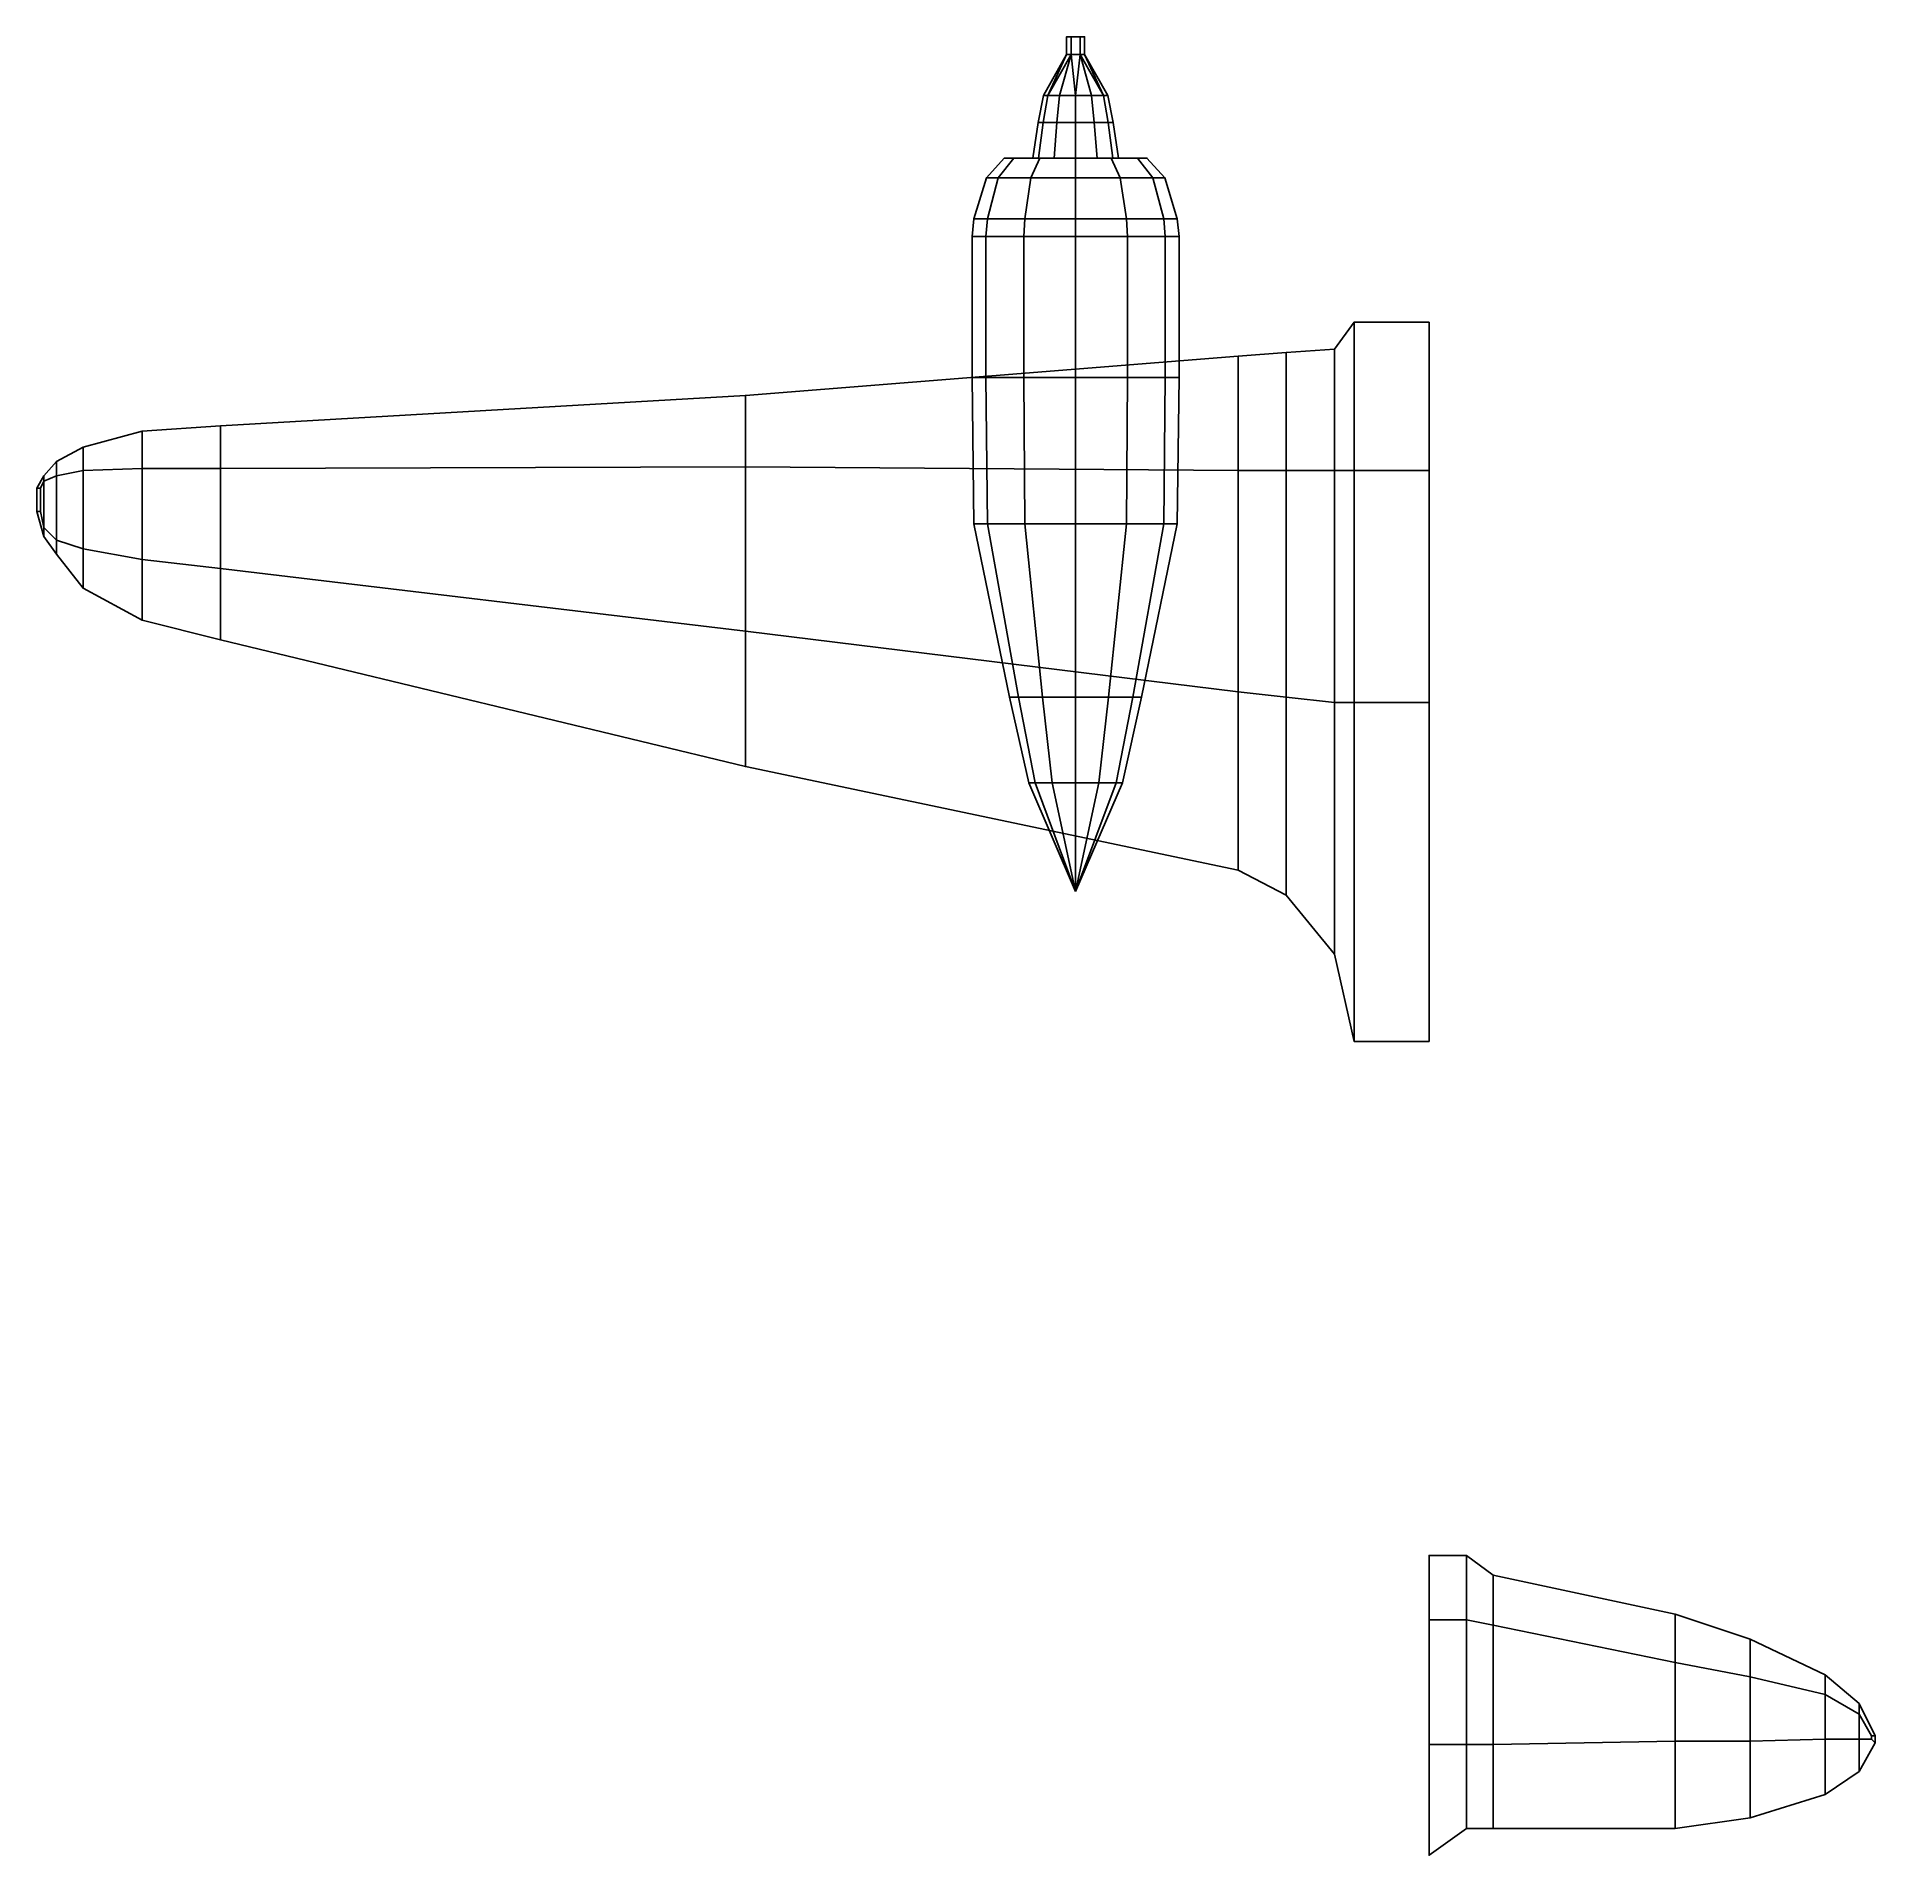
# Model space of a CAD drawing. Extents: x -7.8 to 2.5, y -5.5 to 4.7.
import ezdxf

# ---------------------------------------------------------------- set-up
doc = ezdxf.new("R2010")
doc.units = 0
doc.layers.add('WING2', color=1, linetype='CONTINUOUS')

msp = doc.modelspace()

# ---------------------------------------------------------------- linework, layer by layer
at = {"layer": 'WING2'}
for points in [[(-2.005, 4.67, -0.283), (-1.955, 4.67, -0.283), (-1.93, 4.67, -0.24), (-2.03, 4.67, -0.24)], [(-2.03, 4.67, -0.24), (-1.93, 4.67, -0.24), (-1.955, 4.67, -0.197), (-2.005, 4.67, -0.197)], [(-2.005, 4.67, -0.283), (-2.03, 4.67, -0.24), (-2.03, 4.57, -0.24), (-2.005, 4.57, -0.283)], [(-2.03, 4.67, -0.24), (-2.005, 4.67, -0.197), (-2.005, 4.57, -0.197), (-2.03, 4.57, -0.24)], [(-1.955, 4.67, -0.283), (-2.005, 4.67, -0.283), (-2.005, 4.57, -0.283), (-1.955, 4.57, -0.283)], [(-2.005, 4.67, -0.197), (-1.955, 4.67, -0.197), (-1.955, 4.57, -0.197), (-2.005, 4.57, -0.197)], [(-1.93, 4.67, -0.24), (-1.955, 4.67, -0.283), (-1.955, 4.57, -0.283), (-1.93, 4.57, -0.24)], [(-1.955, 4.67, -0.197), (-1.93, 4.67, -0.24), (-1.93, 4.57, -0.24), (-1.955, 4.57, -0.197)], [(-2.16, 4.34, -0.24), (-2.136, 4.34, -0.33), (-2.005, 4.57, -0.283), (-2.03, 4.57, -0.24)], [(-2.136, 4.34, -0.15), (-2.16, 4.34, -0.24), (-2.03, 4.57, -0.24)], [(-2.07, 4.34, -0.084), (-2.136, 4.34, -0.15), (-2.03, 4.57, -0.24), (-2.005, 4.57, -0.197)], [(-2.136, 4.34, -0.33), (-2.07, 4.34, -0.396), (-2.005, 4.57, -0.283)], [(-1.98, 4.34, -0.06), (-2.07, 4.34, -0.084), (-2.005, 4.57, -0.197)], [(-2.07, 4.34, -0.396), (-1.98, 4.34, -0.42), (-1.955, 4.57, -0.283), (-2.005, 4.57, -0.283)], [(-1.89, 4.34, -0.084), (-1.98, 4.34, -0.06), (-2.005, 4.57, -0.197), (-1.955, 4.57, -0.197)], [(-1.98, 4.34, -0.42), (-1.89, 4.34, -0.396), (-1.955, 4.57, -0.283)], [(-1.89, 4.34, -0.396), (-1.824, 4.34, -0.33), (-1.93, 4.57, -0.24), (-1.955, 4.57, -0.283)], [(-1.8, 4.34, -0.24), (-1.824, 4.34, -0.15), (-1.955, 4.57, -0.197), (-1.93, 4.57, -0.24)], [(-1.824, 4.34, -0.15), (-1.89, 4.34, -0.084), (-1.955, 4.57, -0.197)], [(-1.824, 4.34, -0.33), (-1.8, 4.34, -0.24), (-1.93, 4.57, -0.24)], [(-2.162, 4.19, -0.135), (-2.19, 4.19, -0.24), (-2.16, 4.34, -0.24), (-2.136, 4.34, -0.15)], [(-2.19, 4.19, -0.24), (-2.162, 4.19, -0.345), (-2.136, 4.34, -0.33), (-2.16, 4.34, -0.24)], [(-2.085, 4.19, -0.058), (-2.162, 4.19, -0.135), (-2.136, 4.34, -0.15), (-2.07, 4.34, -0.084)], [(-2.162, 4.19, -0.345), (-2.085, 4.19, -0.422), (-2.07, 4.34, -0.396), (-2.136, 4.34, -0.33)], [(-1.98, 4.19, -0.03), (-2.085, 4.19, -0.058), (-2.07, 4.34, -0.084), (-1.98, 4.34, -0.06)], [(-2.085, 4.19, -0.422), (-1.98, 4.19, -0.45), (-1.98, 4.34, -0.42), (-2.07, 4.34, -0.396)], [(-1.875, 4.19, -0.058), (-1.98, 4.19, -0.03), (-1.98, 4.34, -0.06), (-1.89, 4.34, -0.084)], [(-1.98, 4.19, -0.45), (-1.875, 4.19, -0.422), (-1.89, 4.34, -0.396), (-1.98, 4.34, -0.42)], [(-1.798, 4.19, -0.135), (-1.875, 4.19, -0.058), (-1.89, 4.34, -0.084), (-1.824, 4.34, -0.15)], [(-1.875, 4.19, -0.422), (-1.798, 4.19, -0.345), (-1.824, 4.34, -0.33), (-1.89, 4.34, -0.396)], [(-1.77, 4.19, -0.24), (-1.798, 4.19, -0.135), (-1.824, 4.34, -0.15), (-1.8, 4.34, -0.24)], [(-1.798, 4.19, -0.345), (-1.77, 4.19, -0.24), (-1.8, 4.34, -0.24), (-1.824, 4.34, -0.33)], [(-2.162, 4.19, -0.345), (-2.19, 4.19, -0.24), (-2.22, 3.99, -0.24), (-2.188, 3.99, -0.36)], [(-2.19, 4.19, -0.24), (-2.162, 4.19, -0.135), (-2.188, 3.99, -0.12), (-2.22, 3.99, -0.24)], [(-2.085, 4.19, -0.422), (-2.162, 4.19, -0.345), (-2.188, 3.99, -0.36), (-2.1, 3.99, -0.448)], [(-2.162, 4.19, -0.135), (-2.085, 4.19, -0.058), (-2.1, 3.99, -0.032), (-2.188, 3.99, -0.12)], [(-1.98, 4.19, -0.45), (-2.085, 4.19, -0.422), (-2.1, 3.99, -0.448), (-1.98, 3.99, -0.48)], [(-2.085, 4.19, -0.058), (-1.98, 4.19, -0.03), (-1.98, 3.99), (-2.1, 3.99, -0.032)], [(-1.875, 4.19, -0.422), (-1.98, 4.19, -0.45), (-1.98, 3.99, -0.48), (-1.86, 3.99, -0.448)], [(-1.98, 4.19, -0.03), (-1.875, 4.19, -0.058), (-1.86, 3.99, -0.032), (-1.98, 3.99)], [(-1.798, 4.19, -0.345), (-1.875, 4.19, -0.422), (-1.86, 3.99, -0.448), (-1.772, 3.99, -0.36)], [(-1.875, 4.19, -0.058), (-1.798, 4.19, -0.135), (-1.772, 3.99, -0.12), (-1.86, 3.99, -0.032)], [(-1.77, 4.19, -0.24), (-1.798, 4.19, -0.345), (-1.772, 3.99, -0.36), (-1.74, 3.99, -0.24)], [(-1.798, 4.19, -0.135), (-1.77, 4.19, -0.24), (-1.74, 3.99, -0.24), (-1.772, 3.99, -0.12)], [(-2.38, 3.99, -0.24), (-2.326, 3.99, -0.04), (-2.413, 3.88, 0.01), (-2.48, 3.88, -0.24)], [(-2.326, 3.99, -0.44), (-2.38, 3.99, -0.24), (-2.48, 3.88, -0.24), (-2.413, 3.88, -0.49)], [(-2.326, 3.99, -0.04), (-2.18, 3.99, 0.106), (-2.23, 3.88, 0.193), (-2.413, 3.88, 0.01)], [(-2.18, 3.99, -0.586), (-2.326, 3.99, -0.44), (-2.413, 3.88, -0.49), (-2.23, 3.88, -0.673)], [(-2.188, 3.99, -0.36), (-2.22, 3.99, -0.24), (-2.38, 3.99, -0.24), (-2.326, 3.99, -0.44)], [(-2.22, 3.99, -0.24), (-2.188, 3.99, -0.12), (-2.326, 3.99, -0.04), (-2.38, 3.99, -0.24)], [(-2.188, 3.99, -0.12), (-2.1, 3.99, -0.032), (-2.18, 3.99, 0.106), (-2.326, 3.99, -0.04)], [(-2.1, 3.99, -0.448), (-2.188, 3.99, -0.36), (-2.326, 3.99, -0.44), (-2.18, 3.99, -0.586)], [(-1.98, 3.99, -0.64), (-2.18, 3.99, -0.586), (-2.23, 3.88, -0.673), (-1.98, 3.88, -0.74)], [(-2.18, 3.99, 0.106), (-1.98, 3.99, 0.16), (-1.98, 3.88, 0.26), (-2.23, 3.88, 0.193)], [(-2.1, 3.99, -0.032), (-1.98, 3.99), (-1.98, 3.99, 0.16), (-2.18, 3.99, 0.106)], [(-1.98, 3.99, -0.48), (-2.1, 3.99, -0.448), (-2.18, 3.99, -0.586), (-1.98, 3.99, -0.64)], [(-1.98, 3.99), (-1.86, 3.99, -0.032), (-1.78, 3.99, 0.106), (-1.98, 3.99, 0.16)], [(-1.86, 3.99, -0.448), (-1.98, 3.99, -0.48), (-1.98, 3.99, -0.64), (-1.78, 3.99, -0.586)], [(-1.78, 3.99, -0.586), (-1.98, 3.99, -0.64), (-1.98, 3.88, -0.74), (-1.73, 3.88, -0.673)], [(-1.98, 3.99, 0.16), (-1.78, 3.99, 0.106), (-1.73, 3.88, 0.193), (-1.98, 3.88, 0.26)], [(-1.86, 3.99, -0.032), (-1.772, 3.99, -0.12), (-1.634, 3.99, -0.04), (-1.78, 3.99, 0.106)], [(-1.772, 3.99, -0.36), (-1.86, 3.99, -0.448), (-1.78, 3.99, -0.586), (-1.634, 3.99, -0.44)], [(-1.78, 3.99, 0.106), (-1.634, 3.99, -0.04), (-1.547, 3.88, 0.01), (-1.73, 3.88, 0.193)], [(-1.634, 3.99, -0.44), (-1.78, 3.99, -0.586), (-1.73, 3.88, -0.673), (-1.547, 3.88, -0.49)], [(-1.772, 3.99, -0.12), (-1.74, 3.99, -0.24), (-1.58, 3.99, -0.24), (-1.634, 3.99, -0.04)], [(-1.74, 3.99, -0.24), (-1.772, 3.99, -0.36), (-1.634, 3.99, -0.44), (-1.58, 3.99, -0.24)], [(-1.634, 3.99, -0.04), (-1.58, 3.99, -0.24), (-1.48, 3.88, -0.24), (-1.547, 3.88, 0.01)], [(-1.58, 3.99, -0.24), (-1.634, 3.99, -0.44), (-1.547, 3.88, -0.49), (-1.48, 3.88, -0.24)], [(-2.474, 3.65, 0.045), (-2.55, 3.65, -0.24), (-2.48, 3.88, -0.24), (-2.413, 3.88, 0.01)], [(-2.55, 3.65, -0.24), (-2.474, 3.65, -0.525), (-2.413, 3.88, -0.49), (-2.48, 3.88, -0.24)], [(-2.265, 3.65, 0.254), (-2.474, 3.65, 0.045), (-2.413, 3.88, 0.01), (-2.23, 3.88, 0.193)], [(-2.474, 3.65, -0.525), (-2.265, 3.65, -0.734), (-2.23, 3.88, -0.673), (-2.413, 3.88, -0.49)], [(-2.265, 3.65, -0.734), (-1.98, 3.65, -0.81), (-1.98, 3.88, -0.74), (-2.23, 3.88, -0.673)], [(-1.98, 3.65, 0.33), (-2.265, 3.65, 0.254), (-2.23, 3.88, 0.193), (-1.98, 3.88, 0.26)], [(-1.98, 3.65, -0.81), (-1.695, 3.65, -0.734), (-1.73, 3.88, -0.673), (-1.98, 3.88, -0.74)], [(-1.695, 3.65, 0.254), (-1.98, 3.65, 0.33), (-1.98, 3.88, 0.26), (-1.73, 3.88, 0.193)], [(-1.486, 3.65, 0.045), (-1.695, 3.65, 0.254), (-1.73, 3.88, 0.193), (-1.547, 3.88, 0.01)], [(-1.695, 3.65, -0.734), (-1.486, 3.65, -0.525), (-1.547, 3.88, -0.49), (-1.73, 3.88, -0.673)], [(-1.41, 3.65, -0.24), (-1.486, 3.65, 0.045), (-1.547, 3.88, 0.01), (-1.48, 3.88, -0.24)], [(-1.486, 3.65, -0.525), (-1.41, 3.65, -0.24), (-1.48, 3.88, -0.24), (-1.547, 3.88, -0.49)], [(-2.474, 3.65, -0.525), (-2.55, 3.65, -0.24), (-2.56, 3.55, -0.24), (-2.482, 3.55, -0.53)], [(-2.55, 3.65, -0.24), (-2.474, 3.65, 0.045), (-2.482, 3.55, 0.05), (-2.56, 3.55, -0.24)], [(-2.265, 3.65, -0.734), (-2.474, 3.65, -0.525), (-2.482, 3.55, -0.53), (-2.27, 3.55, -0.742)], [(-2.474, 3.65, 0.045), (-2.265, 3.65, 0.254), (-2.27, 3.55, 0.262), (-2.482, 3.55, 0.05)], [(-1.98, 3.65, -0.81), (-2.265, 3.65, -0.734), (-2.27, 3.55, -0.742), (-1.98, 3.55, -0.82)], [(-2.265, 3.65, 0.254), (-1.98, 3.65, 0.33), (-1.98, 3.55, 0.34), (-2.27, 3.55, 0.262)], [(-1.695, 3.65, -0.734), (-1.98, 3.65, -0.81), (-1.98, 3.55, -0.82), (-1.69, 3.55, -0.742)], [(-1.98, 3.65, 0.33), (-1.695, 3.65, 0.254), (-1.69, 3.55, 0.262), (-1.98, 3.55, 0.34)], [(-1.695, 3.65, 0.254), (-1.486, 3.65, 0.045), (-1.478, 3.55, 0.05), (-1.69, 3.55, 0.262)], [(-1.486, 3.65, -0.525), (-1.695, 3.65, -0.734), (-1.69, 3.55, -0.742), (-1.478, 3.55, -0.53)], [(-1.41, 3.65, -0.24), (-1.486, 3.65, -0.525), (-1.478, 3.55, -0.53), (-1.4, 3.55, -0.24)], [(-1.486, 3.65, 0.045), (-1.41, 3.65, -0.24), (-1.4, 3.55, -0.24), (-1.478, 3.55, 0.05)], [(-2.482, 3.55, -0.53), (-2.56, 3.55, -0.24), (-2.56, 2.76, -0.24), (-2.482, 2.76, -0.53)], [(-2.56, 3.55, -0.24), (-2.482, 3.55, 0.05), (-2.482, 2.76, 0.05), (-2.56, 2.76, -0.24)], [(-2.27, 3.55, -0.742), (-2.482, 3.55, -0.53), (-2.482, 2.76, -0.53), (-2.27, 2.76, -0.742)], [(-2.482, 3.55, 0.05), (-2.27, 3.55, 0.262), (-2.27, 2.76, 0.262), (-2.482, 2.76, 0.05)], [(-1.98, 3.55, -0.82), (-2.27, 3.55, -0.742), (-2.27, 2.76, -0.742), (-1.98, 2.76, -0.82)], [(-2.27, 3.55, 0.262), (-1.98, 3.55, 0.34), (-1.98, 2.76, 0.34), (-2.27, 2.76, 0.262)], [(-1.69, 3.55, -0.742), (-1.98, 3.55, -0.82), (-1.98, 2.76, -0.82), (-1.69, 2.76, -0.742)], [(-1.98, 3.55, 0.34), (-1.69, 3.55, 0.262), (-1.69, 2.76, 0.262), (-1.98, 2.76, 0.34)], [(-1.69, 3.55, 0.262), (-1.478, 3.55, 0.05), (-1.478, 2.76, 0.05), (-1.69, 2.76, 0.262)], [(-1.478, 3.55, -0.53), (-1.69, 3.55, -0.742), (-1.69, 2.76, -0.742), (-1.478, 2.76, -0.53)], [(-1.4, 3.55, -0.24), (-1.478, 3.55, -0.53), (-1.478, 2.76, -0.53), (-1.4, 2.76, -0.24)], [(-1.478, 3.55, 0.05), (-1.4, 3.55, -0.24), (-1.4, 2.76, -0.24), (-1.478, 2.76, 0.05)], [(-0.42, 3.07, -0.31), (-0.53, 2.92, -0.29), (-0.53, 2.24, -0.51), (-0.42, 2.24, -0.57)], [(-0.42, 2.24, -0.02), (-0.53, 2.24, -0.07), (-0.53, 2.92, -0.29), (-0.42, 3.07, -0.31)], [(0, 3.07, -0.29), (-0.42, 3.07, -0.31), (-0.42, 2.24, -0.57), (0, 2.24, -0.51)], [(0, 2.24, -0.02), (-0.42, 2.24, -0.02), (-0.42, 3.07, -0.31), (0, 3.07, -0.29)], [(-0.8, 2.9, -0.25), (-1.07, 2.88, -0.23), (-1.07, 2.24, -0.42), (-0.8, 2.24, -0.47)], [(-0.8, 2.24, -0.05), (-1.07, 2.24, -0.02), (-1.07, 2.88, -0.23), (-0.8, 2.9, -0.25)], [(-0.53, 2.92, -0.29), (-0.8, 2.9, -0.25), (-0.8, 2.24, -0.47), (-0.53, 2.24, -0.51)], [(-0.53, 2.24, -0.07), (-0.8, 2.24, -0.05), (-0.8, 2.9, -0.25), (-0.53, 2.92, -0.29)], [(-1.07, 2.88, -0.23), (-3.83, 2.66, 0.06), (-3.83, 2.26, -0.08), (-1.07, 2.24, -0.42)], [(-1.07, 2.24, -0.02), (-3.83, 2.26, 0.21), (-3.83, 2.66, 0.06), (-1.07, 2.88, -0.23)], [(-2.482, 2.76, -0.53), (-2.56, 2.76, -0.24), (-2.55, 1.94, -0.24), (-2.474, 1.94, -0.525)], [(-2.56, 2.76, -0.24), (-2.482, 2.76, 0.05), (-2.474, 1.94, 0.045), (-2.55, 1.94, -0.24)], [(-2.27, 2.76, -0.742), (-2.482, 2.76, -0.53), (-2.474, 1.94, -0.525), (-2.265, 1.94, -0.734)], [(-2.482, 2.76, 0.05), (-2.27, 2.76, 0.262), (-2.265, 1.94, 0.254), (-2.474, 1.94, 0.045)], [(-1.98, 2.76, -0.82), (-2.27, 2.76, -0.742), (-2.265, 1.94, -0.734), (-1.98, 1.94, -0.81)], [(-2.27, 2.76, 0.262), (-1.98, 2.76, 0.34), (-1.98, 1.94, 0.33), (-2.265, 1.94, 0.254)], [(-1.69, 2.76, -0.742), (-1.98, 2.76, -0.82), (-1.98, 1.94, -0.81), (-1.695, 1.94, -0.734)], [(-1.98, 2.76, 0.34), (-1.69, 2.76, 0.262), (-1.695, 1.94, 0.254), (-1.98, 1.94, 0.33)], [(-1.69, 2.76, 0.262), (-1.478, 2.76, 0.05), (-1.486, 1.94, 0.045), (-1.695, 1.94, 0.254)], [(-1.478, 2.76, -0.53), (-1.69, 2.76, -0.742), (-1.695, 1.94, -0.734), (-1.486, 1.94, -0.525)], [(-1.4, 2.76, -0.24), (-1.478, 2.76, -0.53), (-1.486, 1.94, -0.525), (-1.41, 1.94, -0.24)], [(-1.478, 2.76, 0.05), (-1.4, 2.76, -0.24), (-1.41, 1.94, -0.24), (-1.486, 1.94, 0.045)], [(-3.83, 2.66, 0.06), (-6.77, 2.49, 0.42), (-6.77, 2.25, 0.31), (-3.83, 2.26, -0.08)], [(-3.83, 2.26, 0.21), (-6.77, 2.25, 0.5), (-6.77, 2.49, 0.42), (-3.83, 2.66, 0.06)], [(-6.77, 2.49, 0.42), (-7.21, 2.46, 0.47), (-7.21, 2.25, 0.39), (-6.77, 2.25, 0.31)], [(-6.77, 2.25, 0.5), (-7.21, 2.25, 0.52), (-7.21, 2.46, 0.47), (-6.77, 2.49, 0.42)], [(-7.54, 2.37, 0.5), (-7.69, 2.29, 0.51), (-7.69, 2.21, 0.46), (-7.54, 2.24, 0.44)], [(-7.54, 2.24, 0.53), (-7.69, 2.21, 0.54), (-7.69, 2.29, 0.51), (-7.54, 2.37, 0.5)], [(-7.21, 2.46, 0.47), (-7.54, 2.37, 0.5), (-7.54, 2.24, 0.44), (-7.21, 2.25, 0.39)], [(-7.21, 2.25, 0.52), (-7.54, 2.24, 0.53), (-7.54, 2.37, 0.5), (-7.21, 2.46, 0.47)], [(-7.69, 2.29, 0.51), (-7.76, 2.21, 0.52), (-7.76, 2.18, 0.47), (-7.69, 2.21, 0.46)], [(-7.69, 2.21, 0.54), (-7.76, 2.18, 0.54), (-7.76, 2.21, 0.52), (-7.69, 2.29, 0.51)], [(-7.76, 2.21, 0.52), (-7.8, 2.14, 0.52), (-7.78, 2.14, 0.49), (-7.76, 2.18, 0.47)], [(-7.76, 2.18, 0.54), (-7.78, 2.14, 0.53), (-7.8, 2.14, 0.52), (-7.76, 2.21, 0.52)], [(-7.78, 2.14, 0.49), (-7.78, 2.01, 0.49), (-7.76, 1.92, 0.47), (-7.76, 2.18, 0.47)], [(-7.76, 1.92, 0.54), (-7.78, 2.01, 0.53), (-7.78, 2.14, 0.53), (-7.76, 2.18, 0.54)], [(-7.76, 2.18, 0.47), (-7.76, 1.92, 0.47), (-7.69, 1.85, 0.46), (-7.69, 2.21, 0.46)], [(-7.69, 1.85, 0.54), (-7.76, 1.92, 0.54), (-7.76, 2.18, 0.54), (-7.69, 2.21, 0.54)], [(-7.69, 2.21, 0.46), (-7.69, 1.85, 0.46), (-7.54, 1.8, 0.44), (-7.54, 2.24, 0.44)], [(-7.54, 1.8, 0.53), (-7.69, 1.85, 0.54), (-7.69, 2.21, 0.54), (-7.54, 2.24, 0.53)], [(-7.54, 2.24, 0.44), (-7.54, 1.8, 0.44), (-7.21, 1.74, 0.39), (-7.21, 2.25, 0.39)], [(-7.21, 1.74, 0.52), (-7.54, 1.8, 0.53), (-7.54, 2.24, 0.53), (-7.21, 2.25, 0.52)], [(-7.21, 2.25, 0.39), (-7.21, 1.74, 0.39), (-6.77, 1.69, 0.31), (-6.77, 2.25, 0.31)], [(-6.77, 1.69, 0.5), (-7.21, 1.74, 0.52), (-7.21, 2.25, 0.52), (-6.77, 2.25, 0.5)], [(-6.77, 2.25, 0.31), (-6.77, 1.69, 0.31), (-3.83, 1.34, -0.08), (-3.83, 2.26, -0.08)], [(-3.83, 1.34, 0.21), (-6.77, 1.69, 0.5), (-6.77, 2.25, 0.5), (-3.83, 2.26, 0.21)], [(-3.83, 2.26, -0.08), (-3.83, 1.34, -0.08), (-1.07, 1, -0.42), (-1.07, 2.24, -0.42)], [(-1.07, 1, -0.02), (-3.83, 1.34, 0.21), (-3.83, 2.26, 0.21), (-1.07, 2.24, -0.02)], [(-1.07, 2.24, -0.42), (-1.07, 1, -0.42), (-0.8, 0.97, -0.47), (-0.8, 2.24, -0.47)], [(-0.8, 0.97, -0.05), (-1.07, 1, -0.02), (-1.07, 2.24, -0.02), (-0.8, 2.24, -0.05)], [(-0.8, 2.24, -0.47), (-0.8, 0.97, -0.47), (-0.53, 0.94, -0.51), (-0.53, 2.24, -0.51)], [(-0.53, 0.94, -0.07), (-0.8, 0.97, -0.05), (-0.8, 2.24, -0.05), (-0.53, 2.24, -0.07)], [(-0.53, 2.24, -0.51), (-0.53, 0.94, -0.51), (-0.42, 0.94, -0.57), (-0.42, 2.24, -0.57)], [(-0.42, 0.94, -0.02), (-0.53, 0.94, -0.07), (-0.53, 2.24, -0.07), (-0.42, 2.24, -0.02)], [(-0.42, 2.24, -0.57), (-0.42, 0.94, -0.57), (0, 0.94, -0.51), (0, 2.24, -0.51)], [(0, 0.94, -0.02), (-0.42, 0.94, -0.02), (-0.42, 2.24, -0.02), (0, 2.24, -0.02)], [(-7.8, 2.14, 0.52), (-7.8, 2.01, 0.52), (-7.78, 2.01, 0.49), (-7.78, 2.14, 0.49)], [(-7.78, 2.14, 0.53), (-7.78, 2.01, 0.53), (-7.8, 2.01, 0.52), (-7.8, 2.14, 0.52)], [(-7.76, 1.92, 0.47), (-7.78, 2.01, 0.49), (-7.8, 2.01, 0.52), (-7.76, 1.87, 0.52)], [(-7.76, 1.87, 0.52), (-7.8, 2.01, 0.52), (-7.78, 2.01, 0.53), (-7.76, 1.92, 0.54)], [(-7.69, 1.85, 0.46), (-7.76, 1.92, 0.47), (-7.76, 1.87, 0.52), (-7.69, 1.77, 0.51)], [(-7.69, 1.77, 0.51), (-7.76, 1.87, 0.52), (-7.76, 1.92, 0.54), (-7.69, 1.85, 0.54)], [(-2.474, 1.94, -0.525), (-2.55, 1.94, -0.24), (-2.35, 0.97, -0.24), (-2.3, 0.97, -0.425)], [(-2.55, 1.94, -0.24), (-2.474, 1.94, 0.045), (-2.3, 0.97, -0.055), (-2.35, 0.97, -0.24)], [(-2.265, 1.94, -0.734), (-2.474, 1.94, -0.525), (-2.3, 0.97, -0.425), (-2.165, 0.97, -0.56)], [(-2.474, 1.94, 0.045), (-2.265, 1.94, 0.254), (-2.165, 0.97, 0.08), (-2.3, 0.97, -0.055)], [(-1.98, 1.94, -0.81), (-2.265, 1.94, -0.734), (-2.165, 0.97, -0.56), (-1.98, 0.97, -0.61)], [(-2.265, 1.94, 0.254), (-1.98, 1.94, 0.33), (-1.98, 0.97, 0.13), (-2.165, 0.97, 0.08)], [(-1.695, 1.94, -0.734), (-1.98, 1.94, -0.81), (-1.98, 0.97, -0.61), (-1.795, 0.97, -0.56)], [(-1.98, 1.94, 0.33), (-1.695, 1.94, 0.254), (-1.795, 0.97, 0.08), (-1.98, 0.97, 0.13)], [(-1.486, 1.94, -0.525), (-1.695, 1.94, -0.734), (-1.795, 0.97, -0.56), (-1.66, 0.97, -0.425)], [(-1.695, 1.94, 0.254), (-1.486, 1.94, 0.045), (-1.66, 0.97, -0.055), (-1.795, 0.97, 0.08)], [(-1.41, 1.94, -0.24), (-1.486, 1.94, -0.525), (-1.66, 0.97, -0.425), (-1.61, 0.97, -0.24)], [(-1.486, 1.94, 0.045), (-1.41, 1.94, -0.24), (-1.61, 0.97, -0.24), (-1.66, 0.97, -0.055)], [(-7.54, 1.8, 0.44), (-7.69, 1.85, 0.46), (-7.69, 1.77, 0.51), (-7.54, 1.58, 0.5)], [(-7.54, 1.58, 0.5), (-7.69, 1.77, 0.51), (-7.69, 1.85, 0.54), (-7.54, 1.8, 0.53)], [(-7.21, 1.74, 0.39), (-7.54, 1.8, 0.44), (-7.54, 1.58, 0.5), (-7.21, 1.4, 0.47)], [(-7.21, 1.4, 0.47), (-7.54, 1.58, 0.5), (-7.54, 1.8, 0.53), (-7.21, 1.74, 0.52)], [(-6.77, 1.69, 0.31), (-7.21, 1.74, 0.39), (-7.21, 1.4, 0.47), (-6.77, 1.29, 0.42)], [(-6.77, 1.29, 0.42), (-7.21, 1.4, 0.47), (-7.21, 1.74, 0.52), (-6.77, 1.69, 0.5)], [(-3.83, 1.34, -0.08), (-6.77, 1.69, 0.31), (-6.77, 1.29, 0.42), (-3.83, 0.58, 0.06)], [(-3.83, 0.58, 0.06), (-6.77, 1.29, 0.42), (-6.77, 1.69, 0.5), (-3.83, 1.34, 0.21)], [(-1.07, 1, -0.42), (-3.83, 1.34, -0.08), (-3.83, 0.58, 0.06), (-1.07, 0, -0.23)], [(-1.07, 0, -0.23), (-3.83, 0.58, 0.06), (-3.83, 1.34, 0.21), (-1.07, 1, -0.02)], [(-2.242, 0.49, -0.24), (-2.35, 0.97, -0.24), (-2.3, 0.97, -0.055), (-2.207, 0.49, -0.109)], [(-2.207, 0.49, -0.371), (-2.3, 0.97, -0.425), (-2.35, 0.97, -0.24), (-2.242, 0.49, -0.24)], [(-2.207, 0.49, -0.109), (-2.3, 0.97, -0.055), (-2.165, 0.97, 0.08), (-2.111, 0.49, -0.013)], [(-2.111, 0.49, -0.467), (-2.165, 0.97, -0.56), (-2.3, 0.97, -0.425), (-2.207, 0.49, -0.371)], [(-2.111, 0.49, -0.013), (-2.165, 0.97, 0.08), (-1.98, 0.97, 0.13), (-1.98, 0.49, 0.022)], [(-1.98, 0.49, -0.502), (-1.98, 0.97, -0.61), (-2.165, 0.97, -0.56), (-2.111, 0.49, -0.467)], [(-1.98, 0.49, 0.022), (-1.98, 0.97, 0.13), (-1.795, 0.97, 0.08), (-1.849, 0.49, -0.013)], [(-1.849, 0.49, -0.467), (-1.795, 0.97, -0.56), (-1.98, 0.97, -0.61), (-1.98, 0.49, -0.502)], [(-1.849, 0.49, -0.013), (-1.795, 0.97, 0.08), (-1.66, 0.97, -0.055), (-1.753, 0.49, -0.109)], [(-1.753, 0.49, -0.371), (-1.66, 0.97, -0.425), (-1.795, 0.97, -0.56), (-1.849, 0.49, -0.467)], [(-1.753, 0.49, -0.109), (-1.66, 0.97, -0.055), (-1.61, 0.97, -0.24), (-1.718, 0.49, -0.24)], [(-1.718, 0.49, -0.24), (-1.61, 0.97, -0.24), (-1.66, 0.97, -0.425), (-1.753, 0.49, -0.371)], [(-0.8, 0.97, -0.47), (-1.07, 1, -0.42), (-1.07, 0, -0.23), (-0.8, -0.14, -0.25)], [(-0.8, -0.14, -0.25), (-1.07, 0, -0.23), (-1.07, 1, -0.02), (-0.8, 0.97, -0.05)], [(-0.53, 0.94, -0.51), (-0.8, 0.97, -0.47), (-0.8, -0.14, -0.25), (-0.53, -0.47, -0.29)], [(-0.53, -0.47, -0.29), (-0.8, -0.14, -0.25), (-0.8, 0.97, -0.05), (-0.53, 0.94, -0.07)], [(-0.42, 0.94, -0.57), (-0.53, 0.94, -0.51), (-0.53, -0.47, -0.29), (-0.42, -0.96, -0.31)], [(-0.42, -0.96, -0.31), (-0.53, -0.47, -0.29), (-0.53, 0.94, -0.07), (-0.42, 0.94, -0.02)], [(0, 0.94, -0.51), (-0.42, 0.94, -0.57), (-0.42, -0.96, -0.31), (0, -0.96, -0.29)], [(0, -0.96, -0.29), (-0.42, -0.96, -0.31), (-0.42, 0.94, -0.02), (0, 0.94, -0.02)], [(-1.98, -0.12, -0.24), (-2.242, 0.49, -0.24), (-2.207, 0.49, -0.109), (-1.98, -0.12, -0.24)], [(-1.98, -0.12, -0.24), (-2.207, 0.49, -0.371), (-2.242, 0.49, -0.24), (-1.98, -0.12, -0.24)], [(-1.98, -0.12, -0.24), (-2.207, 0.49, -0.109), (-2.111, 0.49, -0.013), (-1.98, -0.12, -0.24)], [(-1.98, -0.12, -0.24), (-2.111, 0.49, -0.467), (-2.207, 0.49, -0.371), (-1.98, -0.12, -0.24)], [(-1.98, -0.12, -0.24), (-2.111, 0.49, -0.013), (-1.98, 0.49, 0.022), (-1.98, -0.12, -0.24)], [(-1.98, -0.12, -0.24), (-1.98, 0.49, -0.502), (-2.111, 0.49, -0.467), (-1.98, -0.12, -0.24)], [(-1.98, -0.12, -0.24), (-1.753, 0.49, -0.109), (-1.718, 0.49, -0.24), (-1.98, -0.12, -0.24)], [(-1.98, -0.12, -0.24), (-1.849, 0.49, -0.013), (-1.753, 0.49, -0.109), (-1.98, -0.12, -0.24)], [(-1.98, -0.12, -0.24), (-1.98, 0.49, 0.022), (-1.849, 0.49, -0.013), (-1.98, -0.12, -0.24)], [(-1.98, -0.12, -0.24), (-1.849, 0.49, -0.467), (-1.98, 0.49, -0.502), (-1.98, -0.12, -0.24)], [(-1.98, -0.12, -0.24), (-1.753, 0.49, -0.371), (-1.849, 0.49, -0.467), (-1.98, -0.12, -0.24)], [(-1.98, -0.12, -0.24), (-1.718, 0.49, -0.24), (-1.753, 0.49, -0.371), (-1.98, -0.12, -0.24)], [(0, -4.2, 0.15), (0.21, -4.2, 0.14), (0.21, -3.84, 0.22), (0, -3.84, 0.22)], [(0, -3.84, 0.22), (0.21, -3.84, 0.22), (0.21, -4.2, 0.29), (0, -4.2, 0.29)], [(0.21, -4.2, 0.14), (0.36, -4.23, 0.14), (0.36, -3.95, 0.22), (0.21, -3.84, 0.22)], [(0.21, -3.84, 0.22), (0.36, -3.95, 0.22), (0.36, -4.23, 0.29), (0.21, -4.2, 0.29)], [(0.36, -4.23, 0.14), (1.38, -4.44, 0.15), (1.38, -4.17, 0.22), (0.36, -3.95, 0.22)], [(0.36, -3.95, 0.22), (1.38, -4.17, 0.22), (1.38, -4.44, 0.28), (0.36, -4.23, 0.29)], [(0, -4.9, 0.15), (0.21, -4.9, 0.14), (0.21, -4.2, 0.14), (0, -4.2, 0.15)], [(0.21, -4.2, 0.29), (0.21, -4.9, 0.29), (0, -4.9, 0.29), (0, -4.2, 0.29)], [(0.21, -4.9, 0.14), (0.36, -4.9, 0.14), (0.36, -4.23, 0.14), (0.21, -4.2, 0.14)], [(0.36, -4.23, 0.29), (0.36, -4.9, 0.29), (0.21, -4.9, 0.29), (0.21, -4.2, 0.29)], [(1.38, -4.44, 0.15), (1.8, -4.52, 0.16), (1.8, -4.31, 0.22), (1.38, -4.17, 0.22)], [(1.38, -4.17, 0.22), (1.8, -4.31, 0.22), (1.8, -4.52, 0.27), (1.38, -4.44, 0.28)], [(0.36, -4.9, 0.14), (1.38, -4.88, 0.15), (1.38, -4.44, 0.15), (0.36, -4.23, 0.14)], [(1.38, -4.44, 0.28), (1.38, -4.88, 0.28), (0.36, -4.9, 0.29), (0.36, -4.23, 0.29)], [(1.8, -4.52, 0.16), (2.22, -4.62, 0.16), (2.22, -4.51, 0.21), (1.8, -4.31, 0.22)], [(1.8, -4.31, 0.22), (2.22, -4.51, 0.21), (2.22, -4.62, 0.26), (1.8, -4.52, 0.27)], [(1.38, -4.88, 0.15), (1.8, -4.88, 0.16), (1.8, -4.52, 0.16), (1.38, -4.44, 0.15)], [(1.8, -4.52, 0.27), (1.8, -4.88, 0.27), (1.38, -4.88, 0.28), (1.38, -4.44, 0.28)], [(1.8, -4.88, 0.16), (2.22, -4.87, 0.16), (2.22, -4.62, 0.16), (1.8, -4.52, 0.16)], [(2.22, -4.62, 0.26), (2.22, -4.87, 0.26), (1.8, -4.88, 0.27), (1.8, -4.52, 0.27)], [(2.22, -4.62, 0.16), (2.41, -4.73, 0.16), (2.41, -4.67, 0.21), (2.22, -4.51, 0.21)], [(2.22, -4.51, 0.21), (2.41, -4.67, 0.21), (2.41, -4.73, 0.26), (2.22, -4.62, 0.26)], [(2.22, -4.87, 0.16), (2.41, -4.87, 0.16), (2.41, -4.73, 0.16), (2.22, -4.62, 0.16)], [(2.41, -4.73, 0.26), (2.41, -4.87, 0.26), (2.22, -4.87, 0.26), (2.22, -4.62, 0.26)], [(2.41, -4.73, 0.16), (2.48, -4.85, 0.17), (2.5, -4.85, 0.21), (2.41, -4.67, 0.21)], [(2.41, -4.67, 0.21), (2.5, -4.85, 0.21), (2.48, -4.85, 0.25), (2.41, -4.73, 0.26)], [(2.41, -4.87, 0.16), (2.48, -4.87, 0.17), (2.48, -4.85, 0.17), (2.41, -4.73, 0.16)], [(2.48, -4.85, 0.25), (2.48, -4.87, 0.25), (2.41, -4.87, 0.26), (2.41, -4.73, 0.26)], [(0, -5.52, 0.22), (0.21, -5.37, 0.22), (0.21, -4.9, 0.14), (0, -4.9, 0.15)], [(0, -4.9, 0.29), (0.21, -4.9, 0.29), (0.21, -5.37, 0.22), (0, -5.52, 0.22)], [(0.21, -5.37, 0.22), (0.36, -5.37, 0.22), (0.36, -4.9, 0.14), (0.21, -4.9, 0.14)], [(0.21, -4.9, 0.29), (0.36, -4.9, 0.29), (0.36, -5.37, 0.22), (0.21, -5.37, 0.22)], [(0.36, -5.37, 0.22), (1.38, -5.37, 0.22), (1.38, -4.88, 0.15), (0.36, -4.9, 0.14)], [(0.36, -4.9, 0.29), (1.38, -4.88, 0.28), (1.38, -5.37, 0.22), (0.36, -5.37, 0.22)], [(1.38, -5.37, 0.22), (1.8, -5.31, 0.22), (1.8, -4.88, 0.16), (1.38, -4.88, 0.15)], [(1.38, -4.88, 0.28), (1.8, -4.88, 0.27), (1.8, -5.31, 0.22), (1.38, -5.37, 0.22)], [(1.8, -5.31, 0.22), (2.22, -5.18, 0.21), (2.22, -4.87, 0.16), (1.8, -4.88, 0.16)], [(1.8, -4.88, 0.27), (2.22, -4.87, 0.26), (2.22, -5.18, 0.21), (1.8, -5.31, 0.22)], [(2.22, -5.18, 0.21), (2.41, -5.05, 0.21), (2.41, -4.87, 0.16), (2.22, -4.87, 0.16)], [(2.22, -4.87, 0.26), (2.41, -4.87, 0.26), (2.41, -5.05, 0.21), (2.22, -5.18, 0.21)], [(2.41, -5.05, 0.21), (2.5, -4.89, 0.21), (2.48, -4.87, 0.17), (2.41, -4.87, 0.16)], [(2.41, -4.87, 0.26), (2.48, -4.87, 0.25), (2.5, -4.89, 0.21), (2.41, -5.05, 0.21)], [(2.48, -4.85, 0.17), (2.48, -4.87, 0.17), (2.5, -4.89, 0.21), (2.5, -4.85, 0.21)], [(2.5, -4.85, 0.21), (2.5, -4.89, 0.21), (2.48, -4.87, 0.25), (2.48, -4.85, 0.25)]]:
    msp.add_3dface(points, dxfattribs=at)

doc.saveas('drawing.dxf')
